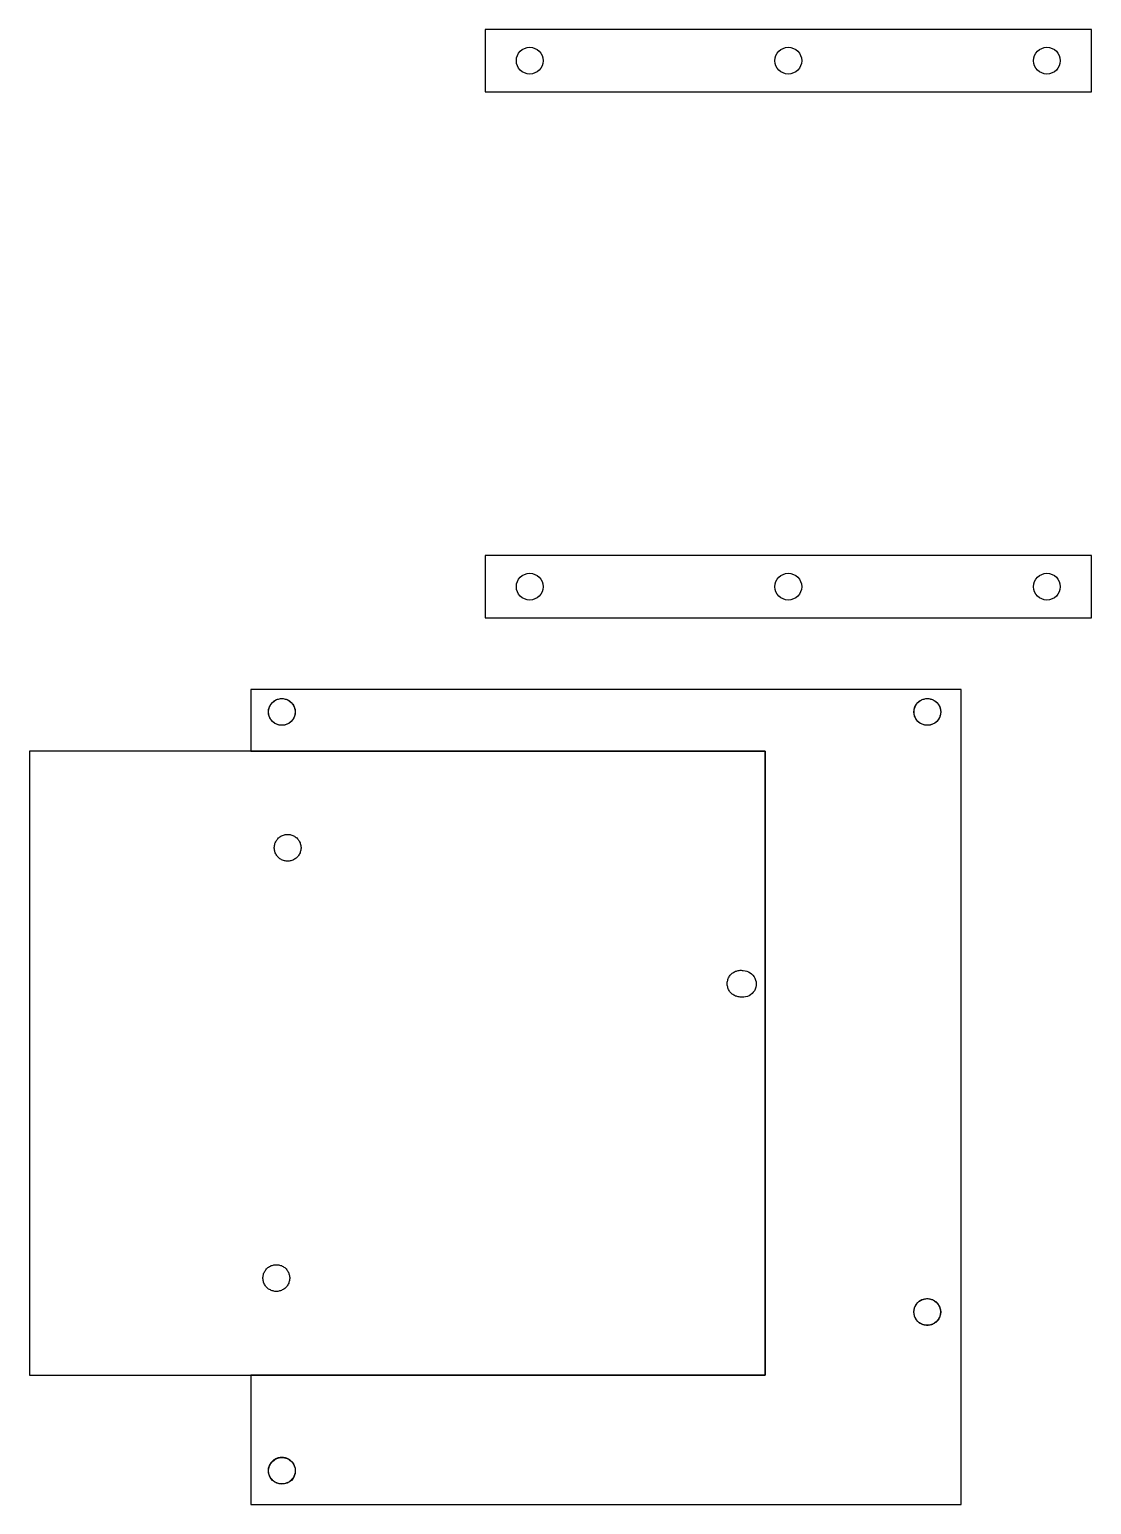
# Model space of a CAD drawing. Header units: millimetres. Extents: x -115 to 5, y -115 to 50.
import ezdxf

# ---------------------------------------------------------------- set-up
doc = ezdxf.new("R2010")
doc.units = ezdxf.units.MM
doc.layers.get('0').update_dxf_attribs({"linetype": 'CONTINUOUS'})

msp = doc.modelspace()

# ---------------------------------------------------------------- linework, layer by layer
for points in [[(-63.4, 43.45), (4.6, 43.45), (4.6, 50.45), (-63.4, 50.45)], [(4.6, -8.55), (-63.4, -8.55), (-63.4, -15.55), (4.6, -15.55)], [(-32, -100.5), (-89.68, -100.5), (-89.68, -115), (-10, -115), (-10, -23.58), (-89.68, -23.58), (-89.68, -30.5), (-32, -30.5)], [(-87.54, -25.43), (-87.49, -25.33), (-87.43, -25.24), (-87.37, -25.16), (-87.3, -25.08), (-87.22, -25), (-87.14, -24.93), (-87.06, -24.87), (-86.97, -24.81), (-86.87, -24.76), (-86.77, -24.71), (-86.67, -24.68), (-86.57, -24.65), (-86.47, -24.62), (-86.36, -24.61), (-86.25, -24.6), (-86.15, -24.6), (-86.04, -24.61), (-85.93, -24.62), (-85.83, -24.65), (-85.73, -24.68), (-85.63, -24.71), (-85.53, -24.76), (-85.43, -24.81), (-85.34, -24.87), (-85.26, -24.93), (-85.18, -25), (-85.1, -25.08), (-85.03, -25.16), (-84.97, -25.24), (-84.91, -25.33), (-84.86, -25.43), (-84.81, -25.53), (-84.78, -25.63), (-84.75, -25.73), (-84.72, -25.83), (-84.71, -25.94), (-84.7, -26.05), (-84.7, -26.15), (-84.71, -26.26), (-84.72, -26.37), (-84.75, -26.47), (-84.78, -26.57), (-84.81, -26.67), (-84.86, -26.77), (-84.91, -26.87), (-84.97, -26.96), (-85.03, -27.04), (-85.1, -27.12), (-85.18, -27.2), (-85.26, -27.27), (-85.34, -27.33), (-85.43, -27.39), (-85.53, -27.44), (-85.63, -27.49), (-85.73, -27.52), (-85.83, -27.55), (-85.93, -27.58), (-86.04, -27.59), (-86.15, -27.6), (-86.25, -27.6), (-86.36, -27.59), (-86.47, -27.58), (-86.57, -27.55), (-86.67, -27.52), (-86.77, -27.49), (-86.87, -27.44), (-86.97, -27.39), (-87.06, -27.33), (-87.14, -27.27), (-87.22, -27.2), (-87.3, -27.12), (-87.37, -27.04), (-87.43, -26.96), (-87.49, -26.87), (-87.54, -26.77), (-87.59, -26.67), (-87.62, -26.57), (-87.65, -26.47), (-87.68, -26.37), (-87.69, -26.26), (-87.7, -26.15), (-87.7, -26.05), (-87.69, -25.94), (-87.68, -25.83), (-87.65, -25.73), (-87.62, -25.63), (-87.59, -25.53)], [(-14.91, -27.12), (-14.98, -27.04), (-15.04, -26.96), (-15.1, -26.87), (-15.15, -26.77), (-15.2, -26.67), (-15.23, -26.57), (-15.26, -26.47), (-15.29, -26.37), (-15.3, -26.26), (-15.31, -26.15), (-15.31, -26.05), (-15.3, -25.94), (-15.29, -25.83), (-15.26, -25.73), (-15.23, -25.63), (-15.2, -25.53), (-15.15, -25.43), (-15.1, -25.33), (-15.04, -25.24), (-14.98, -25.16), (-14.91, -25.08), (-14.83, -25), (-14.75, -24.93), (-14.67, -24.87), (-14.58, -24.81), (-14.48, -24.76), (-14.38, -24.71), (-14.28, -24.68), (-14.18, -24.65), (-14.08, -24.62), (-13.97, -24.61), (-13.86, -24.6), (-13.76, -24.6), (-13.65, -24.61), (-13.54, -24.62), (-13.44, -24.65), (-13.34, -24.68), (-13.24, -24.71), (-13.14, -24.76), (-13.04, -24.81), (-12.95, -24.87), (-12.87, -24.93), (-12.79, -25), (-12.71, -25.08), (-12.64, -25.16), (-12.58, -25.24), (-12.52, -25.33), (-12.47, -25.43), (-12.42, -25.53), (-12.39, -25.63), (-12.36, -25.73), (-12.33, -25.83), (-12.32, -25.94), (-12.31, -26.05), (-12.31, -26.15), (-12.32, -26.26), (-12.33, -26.37), (-12.36, -26.47), (-12.39, -26.57), (-12.42, -26.67), (-12.47, -26.77), (-12.52, -26.87), (-12.58, -26.96), (-12.64, -27.04), (-12.71, -27.12), (-12.79, -27.2), (-12.87, -27.27), (-12.95, -27.33), (-13.04, -27.39), (-13.14, -27.44), (-13.24, -27.49), (-13.34, -27.52), (-13.44, -27.55), (-13.54, -27.58), (-13.65, -27.59), (-13.76, -27.6), (-13.86, -27.6), (-13.97, -27.59), (-14.08, -27.58), (-14.18, -27.55), (-14.28, -27.52), (-14.38, -27.49), (-14.48, -27.44), (-14.58, -27.39), (-14.67, -27.33), (-14.75, -27.27), (-14.83, -27.2)], [(-32, -100.5), (-32, -30.5), (-114.5, -30.5), (-114.5, -100.5)], [(-85.92, -39.89), (-85.82, -39.86), (-85.71, -39.85), (-85.6, -39.84), (-85.5, -39.84), (-85.39, -39.85), (-85.28, -39.86), (-85.18, -39.89), (-85.08, -39.92), (-84.98, -39.95), (-84.88, -40), (-84.78, -40.05), (-84.69, -40.11), (-84.61, -40.17), (-84.53, -40.24), (-84.45, -40.32), (-84.38, -40.4), (-84.32, -40.48), (-84.26, -40.57), (-84.21, -40.67), (-84.16, -40.77), (-84.13, -40.87), (-84.1, -40.97), (-84.07, -41.07), (-84.06, -41.18), (-84.05, -41.29), (-84.05, -41.39), (-84.06, -41.5), (-84.07, -41.61), (-84.1, -41.71), (-84.13, -41.81), (-84.16, -41.91), (-84.21, -42.01), (-84.26, -42.11), (-84.32, -42.2), (-84.38, -42.28), (-84.45, -42.36), (-84.53, -42.44), (-84.61, -42.51), (-84.69, -42.57), (-84.78, -42.63), (-84.88, -42.68), (-84.98, -42.73), (-85.08, -42.76), (-85.18, -42.79), (-85.28, -42.82), (-85.39, -42.83), (-85.5, -42.84), (-85.6, -42.84), (-85.71, -42.83), (-85.82, -42.82), (-85.92, -42.79), (-86.02, -42.76), (-86.12, -42.73), (-86.22, -42.68), (-86.32, -42.63), (-86.41, -42.57), (-86.49, -42.51), (-86.57, -42.44), (-86.65, -42.36), (-86.72, -42.28), (-86.78, -42.2), (-86.84, -42.11), (-86.89, -42.01), (-86.94, -41.91), (-86.97, -41.81), (-87, -41.71), (-87.03, -41.61), (-87.04, -41.5), (-87.05, -41.39), (-87.05, -41.29), (-87.04, -41.18), (-87.03, -41.07), (-87, -40.97), (-86.97, -40.87), (-86.94, -40.77), (-86.89, -40.67), (-86.84, -40.57), (-86.78, -40.48), (-86.72, -40.4), (-86.65, -40.32), (-86.57, -40.24), (-86.49, -40.17), (-86.41, -40.11), (-86.32, -40.05), (-86.22, -40), (-86.12, -39.95), (-86.02, -39.92)], [(-86.35, -91.02), (-86.45, -91.05), (-86.55, -91.08), (-86.66, -91.09), (-86.77, -91.1), (-86.87, -91.1), (-86.98, -91.09), (-87.09, -91.08), (-87.19, -91.05), (-87.29, -91.02), (-87.39, -90.99), (-87.49, -90.94), (-87.59, -90.89), (-87.68, -90.83), (-87.76, -90.77), (-87.84, -90.7), (-87.92, -90.62), (-87.99, -90.54), (-88.05, -90.46), (-88.11, -90.37), (-88.16, -90.27), (-88.21, -90.17), (-88.24, -90.07), (-88.27, -89.97), (-88.3, -89.87), (-88.31, -89.76), (-88.32, -89.65), (-88.32, -89.55), (-88.31, -89.44), (-88.3, -89.33), (-88.27, -89.23), (-88.24, -89.13), (-88.21, -89.03), (-88.16, -88.93), (-88.11, -88.83), (-88.05, -88.74), (-87.99, -88.66), (-87.92, -88.58), (-87.84, -88.5), (-87.76, -88.43), (-87.68, -88.37), (-87.59, -88.31), (-87.49, -88.26), (-87.39, -88.21), (-87.29, -88.18), (-87.19, -88.15), (-87.09, -88.12), (-86.98, -88.11), (-86.87, -88.1), (-86.77, -88.1), (-86.66, -88.11), (-86.55, -88.12), (-86.45, -88.15), (-86.35, -88.18), (-86.25, -88.21), (-86.15, -88.26), (-86.05, -88.31), (-85.96, -88.37), (-85.88, -88.43), (-85.8, -88.5), (-85.72, -88.58), (-85.65, -88.66), (-85.59, -88.74), (-85.53, -88.83), (-85.48, -88.93), (-85.43, -89.03), (-85.4, -89.13), (-85.37, -89.23), (-85.34, -89.33), (-85.33, -89.44), (-85.32, -89.55), (-85.32, -89.65), (-85.33, -89.76), (-85.34, -89.87), (-85.37, -89.97), (-85.4, -90.07), (-85.43, -90.17), (-85.48, -90.27), (-85.53, -90.37), (-85.59, -90.46), (-85.65, -90.54), (-85.72, -90.62), (-85.8, -90.7), (-85.88, -90.77), (-85.96, -90.83), (-86.05, -90.89), (-86.15, -90.94), (-86.25, -90.99)], [(-14.91, -92.39), (-14.83, -92.31), (-14.75, -92.24), (-14.67, -92.18), (-14.58, -92.12), (-14.48, -92.07), (-14.38, -92.02), (-14.28, -91.99), (-14.18, -91.96), (-14.08, -91.93), (-13.97, -91.92), (-13.86, -91.91), (-13.76, -91.91), (-13.65, -91.92), (-13.54, -91.93), (-13.44, -91.96), (-13.34, -91.99), (-13.24, -92.02), (-13.14, -92.07), (-13.04, -92.12), (-12.95, -92.18), (-12.87, -92.24), (-12.79, -92.31), (-12.71, -92.39), (-12.64, -92.47), (-12.58, -92.55), (-12.52, -92.64), (-12.47, -92.74), (-12.42, -92.84), (-12.39, -92.94), (-12.36, -93.04), (-12.33, -93.14), (-12.32, -93.25), (-12.31, -93.36), (-12.31, -93.46), (-12.32, -93.57), (-12.33, -93.68), (-12.36, -93.78), (-12.39, -93.88), (-12.42, -93.98), (-12.47, -94.08), (-12.52, -94.18), (-12.58, -94.27), (-12.64, -94.35), (-12.71, -94.43), (-12.79, -94.51), (-12.87, -94.58), (-12.95, -94.64), (-13.04, -94.7), (-13.14, -94.75), (-13.24, -94.8), (-13.34, -94.83), (-13.44, -94.86), (-13.54, -94.89), (-13.65, -94.9), (-13.76, -94.91), (-13.86, -94.91), (-13.97, -94.9), (-14.08, -94.89), (-14.18, -94.86), (-14.28, -94.83), (-14.38, -94.8), (-14.48, -94.75), (-14.58, -94.7), (-14.67, -94.64), (-14.75, -94.58), (-14.83, -94.51), (-14.91, -94.43), (-14.98, -94.35), (-15.04, -94.27), (-15.1, -94.18), (-15.15, -94.08), (-15.2, -93.98), (-15.23, -93.88), (-15.26, -93.78), (-15.29, -93.68), (-15.3, -93.57), (-15.31, -93.46), (-15.31, -93.36), (-15.3, -93.25), (-15.29, -93.14), (-15.26, -93.04), (-15.23, -92.94), (-15.2, -92.84), (-15.15, -92.74), (-15.1, -92.64), (-15.04, -92.55), (-14.98, -92.47)], [(-87.3, -112.21), (-87.37, -112.13), (-87.43, -112.05), (-87.49, -111.96), (-87.54, -111.86), (-87.59, -111.76), (-87.62, -111.66), (-87.65, -111.56), (-87.68, -111.46), (-87.69, -111.35), (-87.7, -111.24), (-87.7, -111.14), (-87.69, -111.03), (-87.68, -110.92), (-87.65, -110.82), (-87.62, -110.72), (-87.59, -110.62), (-87.54, -110.52), (-87.49, -110.42), (-87.43, -110.33), (-87.37, -110.25), (-87.3, -110.17), (-87.22, -110.09), (-87.14, -110.02), (-87.06, -109.96), (-86.97, -109.9), (-86.87, -109.85), (-86.77, -109.8), (-86.67, -109.77), (-86.57, -109.74), (-86.47, -109.71), (-86.36, -109.7), (-86.25, -109.69), (-86.15, -109.69), (-86.04, -109.7), (-85.93, -109.71), (-85.83, -109.74), (-85.73, -109.77), (-85.63, -109.8), (-85.53, -109.85), (-85.43, -109.9), (-85.34, -109.96), (-85.26, -110.02), (-85.18, -110.09), (-85.1, -110.17), (-85.03, -110.25), (-84.97, -110.33), (-84.91, -110.42), (-84.86, -110.52), (-84.81, -110.62), (-84.78, -110.72), (-84.75, -110.82), (-84.72, -110.92), (-84.71, -111.03), (-84.7, -111.14), (-84.7, -111.24), (-84.71, -111.35), (-84.72, -111.46), (-84.75, -111.56), (-84.78, -111.66), (-84.81, -111.76), (-84.86, -111.86), (-84.91, -111.96), (-84.97, -112.05), (-85.03, -112.13), (-85.1, -112.21), (-85.18, -112.29), (-85.26, -112.36), (-85.34, -112.42), (-85.43, -112.48), (-85.53, -112.53), (-85.63, -112.58), (-85.73, -112.61), (-85.83, -112.64), (-85.93, -112.67), (-86.04, -112.68), (-86.15, -112.69), (-86.25, -112.69), (-86.36, -112.68), (-86.47, -112.67), (-86.57, -112.64), (-86.67, -112.61), (-86.77, -112.58), (-86.87, -112.53), (-86.97, -112.48), (-87.06, -112.42), (-87.14, -112.36), (-87.22, -112.29)]]:
    msp.add_lwpolyline(points, close=True)
msp.add_lwpolyline([(-34.8, -58.08), (-34.8, -58.08), (-34.91, -58.07), (-35.02, -58.06), (-35.12, -58.03), (-35.22, -58), (-35.32, -57.97), (-35.42, -57.92), (-35.52, -57.87), (-35.61, -57.81), (-35.69, -57.75), (-35.77, -57.68), (-35.85, -57.6), (-35.92, -57.52), (-35.98, -57.44), (-36.04, -57.35), (-36.09, -57.25), (-36.14, -57.15), (-36.17, -57.05), (-36.2, -56.95), (-36.23, -56.85), (-36.24, -56.74), (-36.25, -56.63), (-36.25, -56.53), (-36.24, -56.42), (-36.23, -56.31), (-36.2, -56.21), (-36.17, -56.11), (-36.14, -56.01), (-36.09, -55.91), (-36.04, -55.81), (-35.98, -55.72), (-35.92, -55.64), (-35.85, -55.56), (-35.77, -55.48), (-35.69, -55.41), (-35.61, -55.35), (-35.52, -55.29), (-35.42, -55.24), (-35.32, -55.19), (-35.22, -55.16), (-35.12, -55.13), (-35.02, -55.1), (-34.91, -55.09), (-34.8, -55.08), (-34.7, -55.08), (-34.59, -55.09), (-34.48, -55.1), (-34.45, -55.11, -1.085888)], format="xyb", close=True)
for centre in [(-58.4, 46.95), (-29.4, 46.95), (-29.4, 46.95), (-0.4, 46.95), (-58.4, -12.05), (-29.4, -12.05), (-0.4, -12.05), (-86.2, -26.1), (-13.8, -26.1), (-13.83, -93.4), (-86.19, -111.23)]:
    msp.add_circle(centre, 1.5)

doc.saveas('drawing.dxf')
